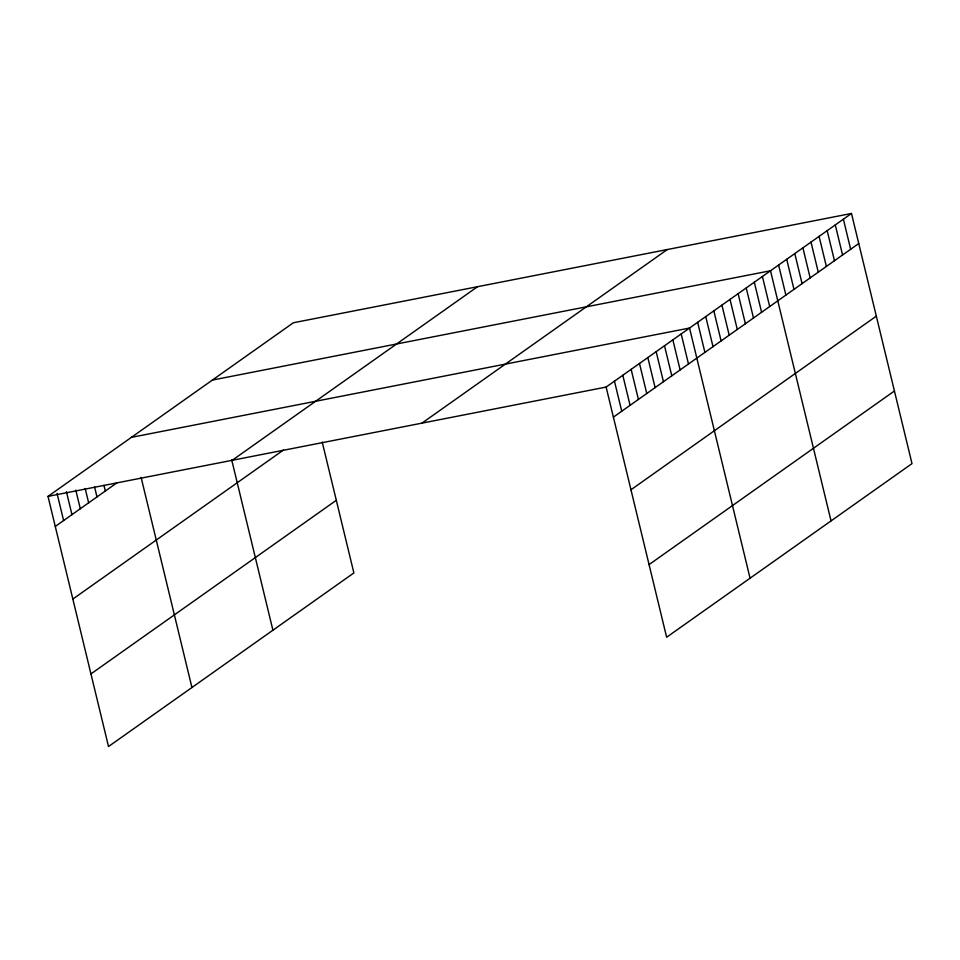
<?xml version="1.0" encoding="UTF-8"?>
<svg xmlns="http://www.w3.org/2000/svg" width="960" height="960" viewBox="0 0 960 960"><rect width="100%" height="100%" fill="white"/><g stroke="black" fill="none" stroke-linecap="round" stroke-linejoin="round"><path stroke-width="1.44" d="M322.224 442.092L353.88 572.928L108.516 746.532L48 496.38L293.364 322.764L851.484 213.468L912 463.62L666.636 637.236L606.12 387.072L851.484 213.468M55.272 526.44L117.24 482.592M232.176 460.308L477.54 286.704M72.84 599.064L283.5 450.012M421.944 423.144L667.296 249.54M90.948 673.908L336.312 500.292M613.392 417.132L858.756 243.528M630.96 489.768L876.324 316.152M649.068 564.6L894.432 390.984M212.388 380.064L770.508 270.756L831.036 520.908M131.424 437.352L689.544 328.044L750.06 578.208M48 496.38L606.12 387.072M843.384 219.192L850.656 249.252M835.284 224.928L842.556 254.976M827.184 230.652L834.456 260.712M819.096 236.376L826.368 266.436M810.996 242.112L818.268 272.172M802.896 247.836L810.168 277.896M794.796 253.572L802.068 283.62M786.708 259.296L793.98 289.356M778.608 265.032L785.88 295.08M762.408 276.48L769.68 306.54M754.32 282.216L761.592 312.276M746.22 287.94L753.492 318M738.12 293.676L745.392 323.724M730.02 299.4L737.292 329.46M721.932 305.136L729.204 335.184M713.832 310.86L721.104 340.92M705.732 316.584L713.004 346.644M697.632 322.32L704.904 352.38M681.204 333.948L688.476 364.008M672.852 339.852L680.124 369.912M664.512 345.756L671.784 375.816M656.172 351.66L663.444 381.72M647.832 357.564L655.104 387.612M639.492 363.468L646.764 393.516M631.14 369.36L638.412 399.42M622.8 375.264L630.072 405.324M614.46 381.168L621.732 411.228M231.72 459.96L272.916 630.216M141.108 477.372L191.94 687.504M103.944 485.292L105.324 491.016M94.56 486.9L96.984 496.92M85.176 488.508L88.644 502.824M75.792 490.116L80.304 508.728M66.42 491.724L71.952 514.632M57.036 493.344L63.612 520.536"/></g></svg>
